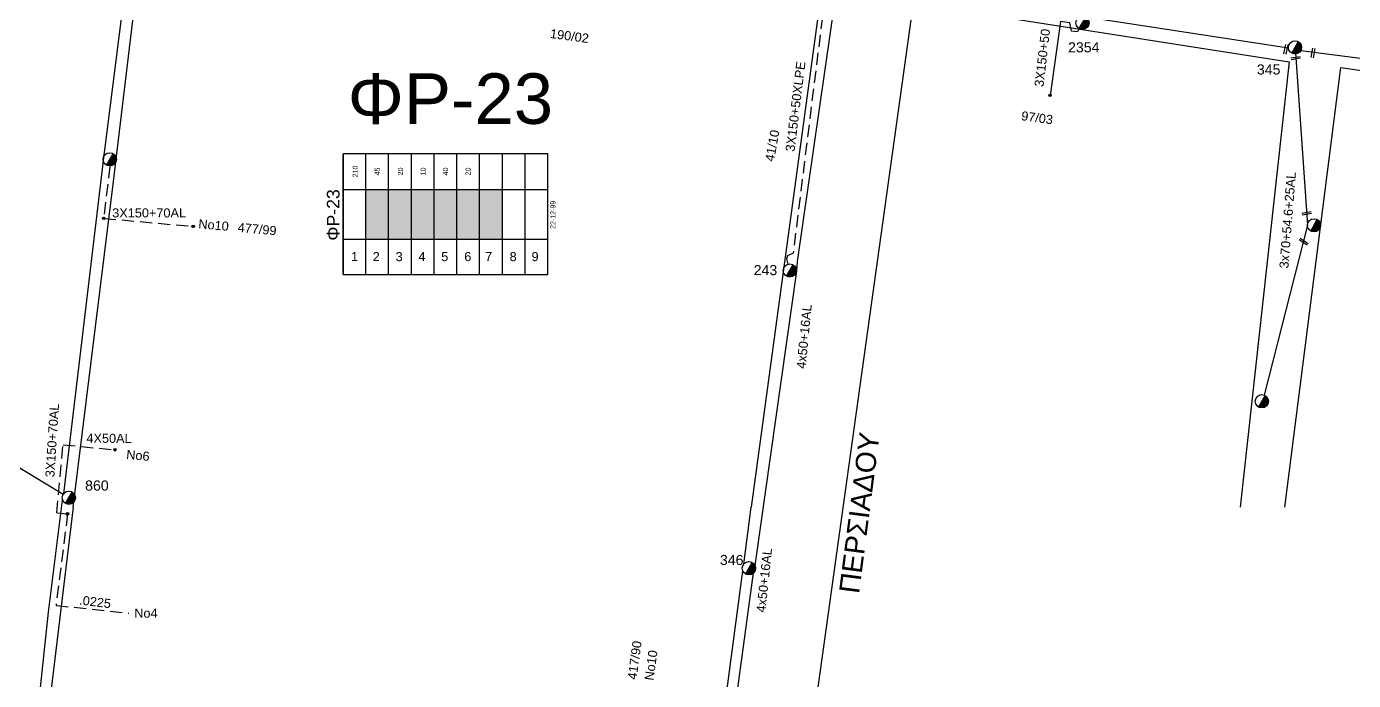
# Model space of a CAD drawing. Header units: millimetres. Extents: x 2893 to 4023, y 216 to 730.
# Drawn here: x 3498.6 to 3637.7, y 326.6 to 395.2 of the extents above; entities that cross this region are included whole.
import ezdxf
from ezdxf.enums import TextEntityAlignment as Align

# ---------------------------------------------------------------- set-up
doc = ezdxf.new("R2010")
doc.units = ezdxf.units.MM
doc.linetypes.add('DASHED', pattern=[19.05, 12.7, -6.35])
for name, color, linetype in [('Άγνωστα', 7, 'Continuous'), ('Ασφαλειοκιβώτια Χ.Τ 9 αναχωρήσεων', 7, 'Continuous'), ('Γυμνά εναέρια ΧΤ   4x35CU', 7, 'Continuous'), ('Γυμνά εναέρια ΧΤ και ΦΟΠ (3Φ)   4x50+16AL', 7, 'Continuous'), ('Επιγραφές - Σχήματα', 7, 'Continuous'), ('Καλώδια ΧΤ   3x150+50AL XLPE', 7, 'DASHED'), ('Καλώδια ΧΤ   3x150+70 AL', 7, 'DASHED'), ('Μηχανική τομή', 7, 'Continuous'), ('Στύλος ΦΜ', 7, 'Continuous'), ('Στύλος ΦΜ @ 1', 7, 'Continuous'), ('Συνδέσεις', 7, 'Continuous'), ('Συνεστραμμένα ΧΤ   3x70+54.6+25 AL', 7, 'SYN_LINE'), ('Υπόβαθρο ΔΕΗ', 7, 'Continuous'), ('Υπόγεια καλώδια Παροχών ΧΤ   .0225', 7, 'DASHED'), ('Υπόγεια καλώδια Παροχών ΧΤ   4x50AL', 7, 'DASHED')]:
    doc.layers.add(name, color=color, linetype=linetype)
doc.styles.add('arial', font='ARIAL.TTF')
doc.styles.get("Standard").update_dxf_attribs({"font": 'ARIAL.TTF'})
doc.linetypes.add('SYN_LINE', pattern='A,0.5,-0.0001,["/\\/\\/\\/",Standard,S=0.1,R=0,X=0,Y=-0.05],-0.25', length=0.7501)

# ---------------------------------------------------------------- blocks, each defined once
blk = doc.blocks.new('ΥΠΑΡΧΩΝ ΤΣΙΜΕΝΤΕΝΙΟΣ ΣΤΥΛΟΣ')
at = {"layer": 'Στύλος ΦΜ'}
blk.add_hatch(color=7, dxfattribs=at).paths.add_polyline_path([(-1.29, -2.28, 0.574793), (2.62, 0, 0.268822), (1.3, 2.27)])
blk.add_line((-1.29, -2.28), (1.3, 2.27), dxfattribs=at)
blk.add_circle((0, 0), 2.62, dxfattribs=at)
at = {"layer": 'Στύλος ΦΜ', "flags": 4}
for tag, p in [('ΑΡΙΘΜΟΣ', (-4.68, 8.05)), ('ΤΥΠΟΣ', (-4.91, 3.03))]:
    blk.add_attdef(tag, p, '', height=4, dxfattribs=at)
blk = doc.blocks.new('_ΣΥΝΔΕΣΗ')
at = {"layer": 'Συνδέσεις', "linetype": 'SYN_LINE', "ltscale": 40}
blk.add_hatch(color=256, dxfattribs=at).paths.add_polyline_path([(-116.75, 2339.64, 1), (-117.75, 2339.64, 1)])
at = {"layer": 'Συνδέσεις'}
blk.add_circle((-117.25, 2339.64), 0.5, dxfattribs=at)
blk = doc.blocks.new('ΑΣΦΑΛΕΙΟΚΙΒΩΤΙΟ ΥΠΟΣΤΑΘΜΟΥ 9 ΑΝΑΧΩΡΗΣΕΩΝ')
at = {"layer": 'Ασφαλειοκιβώτια Χ.Τ 9 αναχωρήσεων', "ltscale": 40}
for p, q in [((-23.8, 40.36), (24.02, 40.36)), ((-9.72, 40.36), (-9.72, -40.64)), ((9.94, 40.36), (9.94, -40.64)), ((-23.8, 31.36), (24.02, 31.36)), ((-23.8, 22.36), (24.02, 22.36)), ((-23.8, 13.36), (24.02, 13.36)), ((-23.8, 4.36), (24.02, 4.36)), ((-23.8, -4.64), (24.02, -4.64)), ((-23.8, -13.64), (24.02, -13.64)), ((-23.8, -22.64), (24.02, -22.64)), ((-23.8, -31.64), (24.02, -31.64))]:
    blk.add_line(p, q, dxfattribs=at)
at = {"layer": 'Ασφαλειοκιβώτια Χ.Τ 9 αναχωρήσεων'}
blk.add_lwpolyline([(-23.8, -40.64), (24.02, -40.64), (24.02, 40.36), (-23.8, 40.36)], close=True, dxfattribs=at)
for s, p in [('1', (-18.45, 37.24)), ('2', (-18.45, 28.67)), ('3', (-18.45, 19.6)), ('4', (-18.45, 10.58)), ('5', (-18.45, 1.57)), ('6', (-18.45, -7.57)), ('7', (-18.45, -15.81)), ('8', (-18.45, -25.5)), ('9', (-18.45, -34.19))]:
    blk.add_text(s, height=3.6, rotation=270, dxfattribs=at).set_placement(p)
at = {"layer": 'Ασφαλειοκιβώτια Χ.Τ 9 αναχωρήσεων', "ltscale": 40}
for tag, height, p in [('ΟΝΟΜΑ', 5, (-0.16, 44.31)), ('ΚΕΙΜΕΝΟ 1', 2, (17.06, 35.59)), ('ΚΕΙΜΕΝΟ 2', 2, (17.06, 26.88)), ('ΚΕΙΜΕΝΟ 3', 2, (17.06, 17.69)), ('ΚΕΙΜΕΝΟ 4', 2, (17.06, 8.71)), ('ΚΕΙΜΕΝΟ 5', 2, (17.06, -0.13)), ('ΚΕΙΜΕΝΟ 6', 2, (17.06, -9.05)), ('ΚΕΙΜΕΝΟ 7', 2, (17.06, -18.13)), ('ΚΕΙΜΕΝΟ 8', 2, (17.06, -26.85)), ('ΚΕΙΜΕΝΟ 9', 2, (17.06, -35.99)), ('ΣΧ', 2, (-0.1, -42.64))]:
    blk.add_attdef(tag, text='', height=height, dxfattribs=at).set_placement(p, align=Align.MIDDLE_CENTER)
blk = doc.blocks.new('ΜΗΧΑΝΙΚΗ ΤΟΜΗ')
at = {"layer": 'Μηχανική τομή', "ltscale": 40}
for p, q in [((-1.89, 0.78), (1.89, 0.78)), ((1.89, 0), (-1.89, 0))]:
    blk.add_line(p, q, dxfattribs=at)

msp = doc.modelspace()

# ---------------------------------------------------------------- hatches: boundary and pattern name
at = {"layer": 'Άγνωστα'}
for color, points in [(5, [(3536.57, 378.08), (3534.19, 378.08), (3534.19, 372.87), (3536.57, 372.87)]), (173, [(3538.96, 378.08), (3536.57, 378.08), (3536.57, 372.87), (3538.96, 372.87)]), (17, [(3541.34, 378.08), (3538.96, 378.08), (3538.96, 372.87), (3541.34, 372.87)]), (62, [(3543.73, 378.08), (3541.34, 378.08), (3541.34, 372.87), (3543.73, 372.87)]), (2, [(3546.11, 378.08), (3543.73, 378.08), (3543.73, 372.87), (3546.11, 372.87)]), (6, [(3548.5, 378.08), (3546.11, 378.08), (3546.11, 372.87), (3548.5, 372.87)])]:
    msp.add_hatch(color=color, dxfattribs=at).paths.add_polyline_path(points)

# ---------------------------------------------------------------- linework, layer by layer
at = {"layer": 'Άγνωστα', "color": 62}
msp.add_lwpolyline([(3608.99, 394.96), (3608.79, 394.6), (3608.16, 394.7), (3608.01, 395.57), (3607.01, 395.69), (3605.92, 387.95)], dxfattribs=at)
at = {"layer": 'Γυμνά εναέρια ΧΤ   4x35CU', "color": 17, "ltscale": 0.1}
msp.add_lwpolyline([(3502.44, 346.09), (3496.59, 349.66), (3494.47, 351.4), (3493.19, 353.01)], dxfattribs=at)
at = {"layer": 'Γυμνά εναέρια ΧΤ και ΦΟΠ (3Φ)   4x50+16AL', "color": 27, "linetype": 'Continuous', "ltscale": 0.1}
for points in [[(3509.61, 404.63), (3506.66, 381.39), (3502.5, 346.18), (3502.5, 346.18)], [(3498.78, 313.63), (3500.92, 333.73), (3502.39, 345.5)]]:
    msp.add_lwpolyline(points, dxfattribs=at)
at = {"layer": 'Γυμνά εναέρια ΧΤ και ΦΟΠ (3Φ)   4x50+16AL', "color": 6}
msp.add_lwpolyline([(3581.67, 400.83), (3582.9, 399.46), (3583.46, 398.7), (3579.41, 370.51), (3579.33, 369.52), (3574.98, 338.63)], dxfattribs=at)
at = {"layer": 'Γυμνά εναέρια ΧΤ και ΦΟΠ (3Φ)   4x50+16AL', "color": 30}
msp.add_lwpolyline([(3632.22, 392.65), (3651.22, 390.22), (3666.96, 387.95), (3691.48, 384.07)], dxfattribs=at)
at = {"layer": 'Γυμνά εναέρια ΧΤ και ΦΟΠ (3Φ)   4x50+16AL', "color": 6, "ltscale": 0.1}
msp.add_lwpolyline([(3572.11, 317.8), (3574.84, 337.86)], dxfattribs=at)
at = {"layer": 'Καλώδια ΧΤ   3x150+50AL XLPE', "color": 6, "ltscale": 0.1}
msp.add_lwpolyline([(3562.15, 404.43), (3580.64, 401.86), (3580.5, 401.19), (3581.13, 399.44), (3582.29, 398.08), (3578.98, 371.38), (3578.4, 371.1), (3578.28, 370.79), (3578.44, 370.24)], dxfattribs=at)
at = {"layer": 'Καλώδια ΧΤ   3x150+70 AL', "color": 17, "linetype": 'DASHED', "ltscale": 0.1}
msp.add_lwpolyline([(3507.33, 380.54), (3506.71, 375.05), (3516.08, 374.2)], dxfattribs=at)
at = {"layer": 'Συνεστραμμένα ΧΤ   3x70+54.6+25 AL', "color": 62, "ltscale": 10}
for points in [[(3607.81, 396.44), (3609.46, 396.24), (3630.92, 392.93)], [(3631.65, 392.42), (3632.91, 374.32), (3628.37, 356.51)]]:
    msp.add_lwpolyline(points, dxfattribs=at)
at = {"layer": 'Υπόβαθρο ΔΕΗ'}
for points in [[(3503.48, 344.74), (3507.71, 378.9), (3511.31, 408.97), (3559.54, 402.03), (3581.93, 398.77), (3574.59, 344.74)], [(3577.88, 299.02), (3591.62, 397.62), (3631, 391.48), (3625.85, 344.74)], [(3630.54, 344.74), (3636.4, 390.87), (3676.08, 385.13), (3706.12, 380.83), (3707.97, 373.86), (3681.05, 344.74)]]:
    msp.add_lwpolyline(points, dxfattribs=at)
at = {"layer": 'Υπόβαθρο ΔΕΗ', "ltscale": 0.1}
for points in [[(3503.49, 344.74), (3499.75, 313.82), (3568.72, 300.42), (3573.71, 338.08)], [(3573.8, 338.76), (3574.59, 344.74)]]:
    msp.add_lwpolyline(points, dxfattribs=at)
at = {"layer": 'Υπόγεια καλώδια Παροχών ΧΤ   .0225', "color": 17, "ltscale": 0.1}
msp.add_lwpolyline([(3501.78, 344.15), (3501.78, 344.15), (3502.91, 344.05), (3501.7, 334.45), (3509.32, 333.62)], dxfattribs=at)
at = {"layer": 'Υπόγεια καλώδια Παροχών ΧΤ   4x50AL', "color": 17, "ltscale": 0.1}
msp.add_lwpolyline([(3501.78, 344.15), (3502.44, 351.3), (3507.88, 350.77)], dxfattribs=at)

# ---------------------------------------------------------------- block references
at = {"layer": 'Ασφαλειοκιβώτια Χ.Τ 9 αναχωρήσεων', "xscale": 0.2649871955223772, "yscale": 0.2649871955223772, "zscale": 0.2649871955223772, "rotation": 90}
msp.add_blockref('ΑΣΦΑΛΕΙΟΚΙΒΩΤΙΟ ΥΠΟΣΤΑΘΜΟΥ 9 ΑΝΑΧΩΡΗΣΕΩΝ', (3542.5, 375.45), dxfattribs=at).add_auto_attribs({'ΟΝΟΜΑ': 'ΦP-23', 'ΣΧ': '22-12-99', 'ΚΕΙΜΕΝΟ 2': '45', 'ΚΕΙΜΕΝΟ 1': '210', 'ΚΕΙΜΕΝΟ 3': '20', 'ΚΕΙΜΕΝΟ 4': '10', 'ΚΕΙΜΕΝΟ 5': '40', 'ΚΕΙΜΕΝΟ 6': '20'})
at = {"layer": 'Μηχανική τομή'}
for p, xscale, yscale, zscale, rotation in [((3630.75, 392.77), 0.2649871955223175, 0.2649871955223175, 0.2649871955223175, 78.49688248518387), ((3633.59, 392.37), 0.2649871955223773, 0.2649871955223773, 0.2649871955223773, 79.39509262387728), ((3631.66, 391.96), 0.2649871955224365, 0.2649871955224365, 0.2649871955224365, 189.5414830919145), ((3632.8, 375.67), 0.2649871955224365, 0.2649871955224365, 0.2649871955224365, 189.5414830919145), ((3632.57, 372.68), 0.2649871955224197, 0.2649871955224197, 0.2649871955224197, 146.5016469820033)]:
    msp.add_blockref('ΜΗΧΑΝΙΚΗ ΤΟΜΗ', p, dxfattribs=dict(at, xscale=xscale, yscale=yscale, zscale=zscale, rotation=rotation))
at = {"layer": 'Στύλος ΦΜ @ 1', "ltscale": 40}
ref = msp.add_blockref('ΥΠΑΡΧΩΝ ΤΣΙΜΕΝΤΕΝΙΟΣ ΣΤΥΛΟΣ', (3609.33, 395.56), dxfattribs=dict(at, xscale=0.2649871955223772, yscale=0.2649871955223772, zscale=0.2649871955223772))
ref.add_attrib('ΤΥΠΟΣ', '2354', (3607.81, 392.46), dxfattribs={"layer": 'Στύλος ΦΜ', "height": 1.06, "flags": 4})
ref = msp.add_blockref('ΥΠΑΡΧΩΝ ΤΣΙΜΕΝΤΕΝΙΟΣ ΣΤΥΛΟΣ', (3631.61, 392.98), dxfattribs=dict(at, xscale=0.2649871955223772, yscale=0.2649871955223772, zscale=0.2649871955223772))
ref.add_attrib('ΤΥΠΟΣ', '345', (3627.61, 390.14), dxfattribs={"layer": 'Στύλος ΦΜ', "height": 1.06, "flags": 4})
at = {"layer": 'Στύλος ΦΜ @ 1', "ltscale": 40, "xscale": 0.2649871955223772, "yscale": 0.2649871955223772, "zscale": 0.2649871955223772}
for p in [(3507.33, 381.24), (3633.6, 374.32), (3628.13, 355.86)]:
    msp.add_blockref('ΥΠΑΡΧΩΝ ΤΣΙΜΕΝΤΕΝΙΟΣ ΣΤΥΛΟΣ', p, dxfattribs=at)
at = {"layer": 'Στύλος ΦΜ @ 1', "ltscale": 40}
ref = msp.add_blockref('ΥΠΑΡΧΩΝ ΤΣΙΜΕΝΤΕΝΙΟΣ ΣΤΥΛΟΣ', (3578.64, 369.58), dxfattribs=dict(at, xscale=0.2649871955223772, yscale=0.2649871955223772, zscale=0.2649871955223772))
ref.add_attrib('ΤΥΠΟΣ', '243', (3574.85, 369.09), dxfattribs={"layer": 'Στύλος ΦΜ', "height": 1.06, "flags": 4})
ref = msp.add_blockref('ΥΠΑΡΧΩΝ ΤΣΙΜΕΝΤΕΝΙΟΣ ΣΤΥΛΟΣ', (3503.04, 345.74), dxfattribs=dict(at, xscale=0.2649871955223772, yscale=0.2649871955223772, zscale=0.2649871955223772))
ref.add_attrib('ΤΥΠΟΣ', '860', (3504.75, 346.49), dxfattribs={"layer": 'Στύλος ΦΜ', "height": 1.06, "flags": 4})
ref = msp.add_blockref('ΥΠΑΡΧΩΝ ΤΣΙΜΕΝΤΕΝΙΟΣ ΣΤΥΛΟΣ', (3574.35, 338.34), dxfattribs=dict(at, xscale=0.2649871955223772, yscale=0.2649871955223772, zscale=0.2649871955223772))
ref.add_attrib('ΤΥΠΟΣ', '346', (3571.31, 338.68), dxfattribs={"layer": 'Στύλος ΦΜ', "height": 1.06, "flags": 4})
at = {"layer": 'Συνδέσεις', "xscale": 0.2649871955223772, "yscale": 0.2649871955223772, "zscale": 0.2649871955223772}
for p in [(3636.99, -232.02), (3537.77, -244.92), (3547.15, -245.77), (3538.95, -269.2), (3533.98, -275.92)]:
    msp.add_blockref('_ΣΥΝΔΕΣΗ', p, dxfattribs=at)

# ---------------------------------------------------------------- texts
at = {"layer": 'Γυμνά εναέρια ΧΤ και ΦΟΠ (3Φ)   4x50+16AL', "char_height": 0.954, "width": 89.2327, "attachment_point": 1, "style": 'arial'}
for insert, rotation in [((3579.33, 359.33), 84.3598), ((3575.12, 333.76), 84.0175)]:
    msp.add_mtext('4x50+16AL', dxfattribs=dict(at, insert=insert, rotation=rotation))
at = {"layer": 'Επιγραφές - Σχήματα'}
msp.add_text('No4', height=0.954, dxfattribs=at).set_placement((3509.9, 333.16))
for s, p in [('417/90', (3562.56, 326.61)), ('No10', (3564.34, 326.52))]:
    msp.add_text(s, height=0.954, rotation=82.2262, dxfattribs=at).set_placement(p)
at = {"layer": 'Επιγραφές - Σχήματα', "attachment_point": 1, "style": 'arial'}
for s, insert, char_height, width, rotation in [('190/02', (3553.58, 394.93), 0.954, 89.2327, 352.2413), ('3X150+50', (3604.28, 388.91), 0.954, 89.2327, 83.3231), ('97/03', (3602.98, 386.3), 0.954, 89.2327, 352.2413), ('41/10', (3576.03, 381.12), 0.954, 89.2327, 79.7852), ('No10', (3516.68, 374.97), 0.954, 89.2327, 354.7149), ('477/99', (3520.8, 374.59), 0.954, 89.2327, 354.7149), ('ΠΕΡΣΙΑΔΟΥ', (3583.79, 335.87), 2.12, 45.1012, 82.6324), ('No6', (3509.12, 350.77), 0.954, 89.2327, 354.7149)]:
    msp.add_mtext(s, dxfattribs=dict(at, insert=insert, char_height=char_height, width=width, rotation=rotation))
at = {"layer": 'Επιγραφές - Σχήματα', "linetype": 'Continuous', "insert": (3532.27, 390.26), "char_height": 5.3, "width": 10.9738, "attachment_point": 1}
msp.add_mtext('ΦP-23', dxfattribs=at)
at = {"layer": 'Καλώδια ΧΤ   3x150+50AL XLPE', "insert": (3578.18, 382.12), "char_height": 0.954, "width": 89.2327, "attachment_point": 1, "rotation": 83.0057, "style": 'arial'}
msp.add_mtext('3X150+50XLPE', dxfattribs=at)
at = {"layer": 'Καλώδια ΧΤ   3x150+70 AL', "insert": (3507.59, 376.1), "char_height": 0.954, "width": 89.2327, "attachment_point": 1, "style": 'arial'}
msp.add_mtext('3X150+70AL', dxfattribs=at)
at = {"layer": 'Καλώδια ΧΤ   3x150+70 AL', "insert": (3500.57, 347.92), "char_height": 0.954, "width": 89.2327, "attachment_point": 1, "rotation": 86.3076, "style": 'arial'}
msp.add_mtext('3X150+70AL', dxfattribs=at)
at = {"layer": 'Συνεστραμμένα ΧΤ   3x70+54.6+25 AL', "insert": (3629.96, 369.84), "char_height": 0.954, "width": 89.2327, "attachment_point": 1, "rotation": 85.5116, "style": 'arial'}
msp.add_mtext('3x70+54.6+25AL', dxfattribs=at)
at = {"layer": 'Υπόγεια καλώδια Παροχών ΧΤ   .0225', "insert": (3504.2, 335.49), "char_height": 0.954, "width": 89.2327, "attachment_point": 1, "rotation": 353.149, "style": 'arial'}
msp.add_mtext('.0225', dxfattribs=at)
at = {"layer": 'Υπόγεια καλώδια Παροχών ΧΤ   4x50AL', "insert": (3504.89, 352.47), "char_height": 0.954, "width": 89.2327, "attachment_point": 1, "rotation": 359.514, "style": 'arial'}
msp.add_mtext('4X50AL', dxfattribs=at)

doc.saveas('drawing.dxf')
